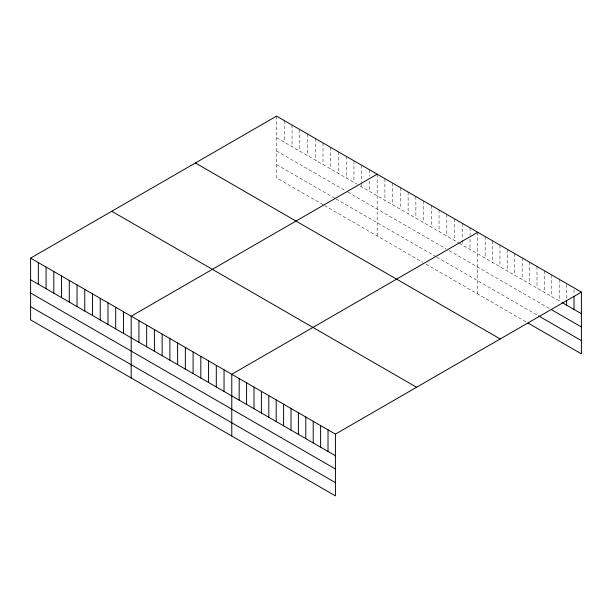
<?xml version="1.0" encoding="UTF-8"?>
<svg xmlns="http://www.w3.org/2000/svg" width="612" height="612" viewBox="0 0 612 612"><rect width="100%" height="100%" fill="white"/><g stroke="black" fill="none" stroke-linecap="round" stroke-linejoin="round"><path stroke-width="0.46" stroke-dasharray="3.06 2.29" d="M276.578 116.112L276.578 177.885L323.006 204.691M276.578 137.738L357.048 184.197M360.147 185.987L458.419 242.719M459.191 243.171L561.663 302.328M276.578 150.988L344.671 190.301M347.769 192.084L446.033 248.824M449.132 250.606L550.142 308.93M276.578 164.636L335.384 198.586M336.156 199.038L435.974 256.665M436.754 257.109L536.984 314.981M324.551 205.578L422.823 262.318M425.921 264.101L526.289 322.05M573.995 289.705L573.995 294.41M566.597 284.496L566.597 299.536M559.192 279.279L559.192 300.905M551.787 275.002L551.787 296.629M544.389 270.733L544.389 292.352M536.984 266.457L536.984 288.084M529.579 262.181L529.579 283.807M522.181 257.912L522.181 279.531M514.776 253.636L514.776 275.262M507.371 249.359L507.371 270.986M499.966 245.091L499.966 266.71M492.568 240.814L492.568 262.441M485.163 236.538L485.163 258.165M477.758 232.269L477.758 294.035M470.024 227.802L470.024 235.322M470.024 239.078L470.024 249.421M462.282 223.334L462.282 239.315M462.282 240.256L462.282 244.953M454.548 218.867L454.548 240.485M446.814 214.399L446.814 236.018M439.072 209.931L439.072 231.55M431.338 205.464L431.338 227.083M423.596 200.996L423.596 222.615M415.862 196.528L415.862 218.147M408.12 192.061L408.12 213.687M400.386 187.593L400.386 209.22M392.644 183.126L392.644 204.752M384.91 178.658L384.91 200.285M377.168 174.19L377.168 235.957M369.434 169.723L369.434 176.302M369.434 181.007L369.434 191.349M361.692 165.255L361.692 182.177M361.692 183.118L361.692 186.882M353.958 160.788L353.958 182.414M346.216 156.32L346.216 177.947M338.482 151.852L338.482 173.479M330.74 147.385L330.74 169.011M323.006 142.917L323.006 164.544M315.272 138.45L315.272 160.076M307.53 133.982L307.53 155.609M299.796 129.514L299.796 151.141M292.054 125.047L292.054 146.673M284.32 120.579L284.32 142.206"/><path stroke-width="0.92" d="M30.6 258.126L335.422 434.115L335.422 495.888L30.6 319.9L30.6 258.126L276.578 116.112L581.4 292.1L581.4 353.874L527.934 323.006M377.168 174.19L131.19 316.205L131.19 377.971M477.758 232.269L231.78 374.284L231.78 436.05M335.422 434.115L581.4 292.1M562.482 302.802L581.4 313.727M551.787 309.879L581.4 326.976M538.629 315.93L581.4 340.624M195.404 162.983L500.226 338.964M111.774 211.262L416.596 387.251M30.6 279.753L335.422 455.741M30.6 293.003L335.422 468.991M30.6 306.65L335.422 482.638M573.995 296.292L573.995 309.45M566.597 300.477L566.597 305.174M328.017 429.846L328.017 451.465M320.612 425.569L320.612 447.188M313.214 421.293L313.214 442.92M305.809 417.017L305.809 438.643M298.404 412.748L298.404 434.367M291.006 408.472L291.006 430.098M283.601 404.195L283.601 425.822M276.196 399.927L276.196 421.546M268.798 395.65L268.798 417.277M261.393 391.374L261.393 413.001M253.988 387.105L253.988 408.724M246.59 382.829L246.59 404.456M239.185 378.553L239.185 400.179M224.046 369.816L224.046 391.435M216.304 365.349L216.304 386.968M208.57 360.881L208.57 382.5M200.828 356.413L200.828 378.032M193.094 351.946L193.094 373.565M185.352 347.478L185.352 369.097M177.618 343.011L177.618 364.63M169.876 338.543L169.876 360.17M162.142 334.075L162.142 355.702M154.408 329.608L154.408 351.234M146.666 325.14L146.666 346.767M138.932 320.673L138.932 342.299M123.456 311.738L123.456 333.364M115.714 307.27L115.714 328.896M107.98 302.802L107.98 324.429M100.238 298.335L100.238 319.961M92.504 293.867L92.504 315.494M84.762 289.399L84.762 311.026M77.028 284.932L77.028 306.558M69.286 280.464L69.286 302.091M61.552 275.997L61.552 297.623M53.81 271.529L53.81 293.156M46.076 267.062L46.076 288.688M38.334 262.594L38.334 284.22"/></g></svg>
